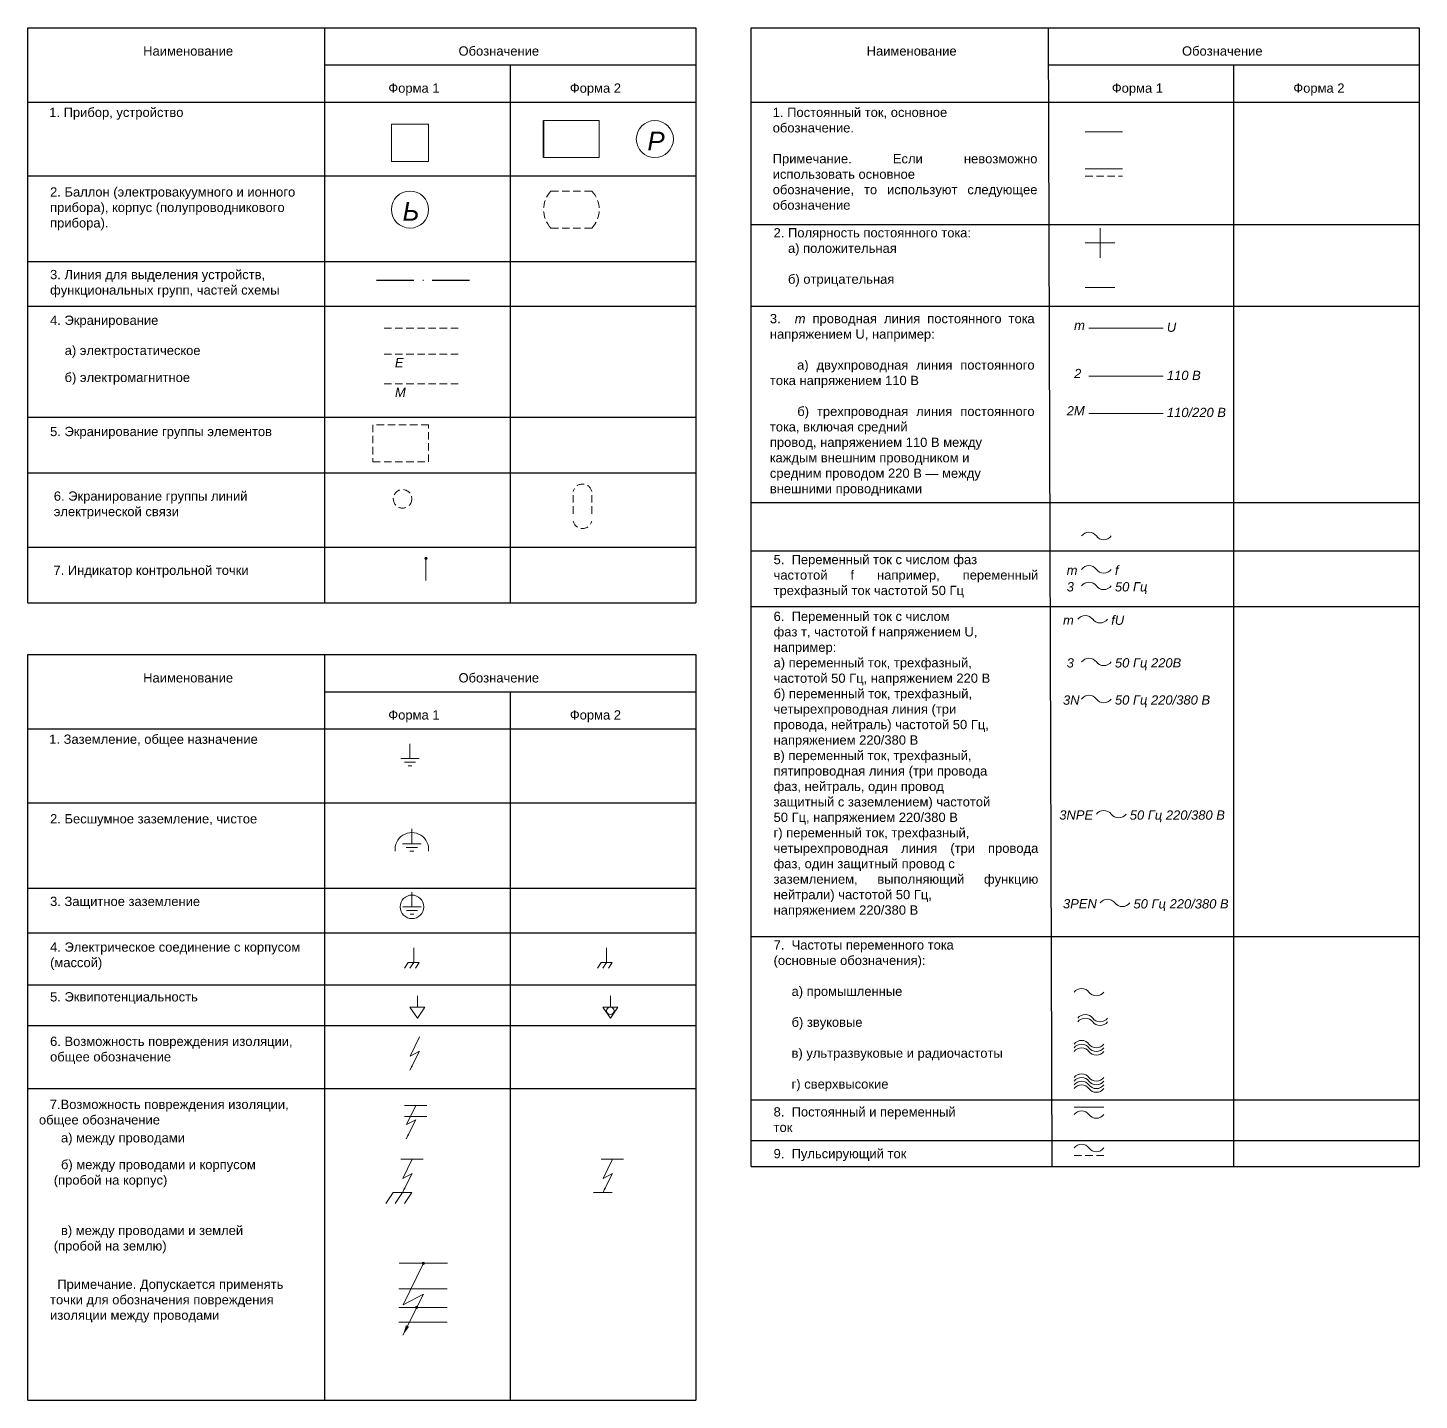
# Model space of a CAD drawing. Header units: millimetres. Extents: x 2835 to 3212, y 509 to 2305.
# Drawn here: x 2835 to 3210, y 1935 to 2305 of the extents above; entities that cross this region are included whole.
import ezdxf

# ---------------------------------------------------------------- set-up
doc = ezdxf.new("R2010")
doc.units = ezdxf.units.MM
doc.linetypes.add('ACAD_ISO07W100', pattern=[3, 0, -3])
doc.linetypes.add('JIS_02_2.0', pattern=[3, 2, -1])
doc.layers.add('Слой1', color=3, linetype='Continuous', lineweight=50)
doc.layers.add('толстые линии', color=5, linetype='Continuous', lineweight=211)
doc.styles.get("Standard").update_dxf_attribs({"font": 'arial.ttf'})

msp = doc.modelspace()

# ---------------------------------------------------------------- hatches: boundary and pattern name
at = {"lineweight": 9}
h = msp.add_hatch(color=256, dxfattribs=at)
h.dxf.hatch_style = 1
edge = h.paths.add_edge_path()
edge.add_arc((2942.3, 2162), 0.3, 0, 360)
h = msp.add_hatch(color=256, dxfattribs=at)
h.dxf.hatch_style = 1
edge = h.paths.add_edge_path()
edge.add_arc((2941.600001, 1971.883061), 0.3, 0, 360)
h = msp.add_hatch(color=256, dxfattribs=at)
h.dxf.hatch_style = 1
edge = h.paths.add_edge_path()
edge.add_arc((2939.825337, 1960.016315), 0.3, 0, 360)

# ---------------------------------------------------------------- linework, layer by layer
at = {"lineweight": 15}
for p, q in [((3120, 2277), (3130, 2277)), ((3120, 2267), (3130, 2267)), ((3124, 2251), (3124, 2247)), ((3120, 2247), (3128, 2247)), ((3124, 2247), (3124, 2243)), ((3120, 2235), (3128, 2235)), ((3121, 2224.044338), (3141, 2224.044338)), ((3121, 2211.044338), (3141, 2211.044338)), ((3121, 2201.052865), (3141, 2201.052865)), ((2938, 2112), (2938, 2108)), ((2938, 2108), (2935.5, 2108)), ((2938, 2108), (2940.5, 2108)), ((2938, 2107), (2936.5, 2107)), ((2938, 2106), (2937.5, 2106)), ((2938, 2107), (2939.5, 2107)), ((2938, 2106), (2938.5, 2106)), ((2938.5, 2089), (2938.5, 2085)), ((2938.5, 2085), (2936, 2085)), ((2938.5, 2085), (2941, 2085)), ((2938.5, 2084), (2937, 2084)), ((2938.5, 2083), (2938, 2083)), ((2938.5, 2084), (2940, 2084)), ((2938.5, 2083), (2939, 2083)), ((2938.528505, 2072), (2938.528505, 2068)), ((2938.528505, 2068), (2936.028505, 2068)), ((2938.528505, 2067), (2937.028505, 2067)), ((2938.528505, 2068), (2941.028505, 2068)), ((2938.528505, 2067), (2940.028505, 2067)), ((2938.528505, 2066), (2938.028505, 2066)), ((2938.528505, 2066), (2939.028505, 2066)), ((2939, 2057), (2939, 2053)), ((2991, 2057), (2991, 2053)), ((2937.5, 2053), (2936.5, 2051.5)), ((2937.5, 2053), (2939, 2053)), ((2939, 2053), (2938, 2051.5)), ((2939, 2053), (2940.5, 2053)), ((2940.5, 2053), (2939.5, 2051.5)), ((2989.5, 2053), (2988.5, 2051.5)), ((2989.5, 2053), (2991, 2053)), ((2991, 2053), (2990, 2051.5)), ((2991, 2053), (2992.5, 2053)), ((2992.5, 2053), (2991.5, 2051.5)), ((2940, 2044), (2940, 2041)), ((2992, 2044), (2992, 2041)), ((2940, 2041), (2938, 2041)), ((2938, 2041), (2940, 2038)), ((2940, 2041), (2942, 2041)), ((2940, 2038), (2942, 2041)), ((2992, 2041), (2990, 2041)), ((2990, 2041), (2992, 2038)), ((2992, 2041), (2994, 2041)), ((2992, 2038), (2994, 2041)), ((2939.555478, 2014.444272), (2936.55548, 2014.440948)), ((2939.555478, 2014.444272), (2942.555476, 2014.447596)), ((3117, 2014), (3125, 2014)), ((2939.499997, 2011.50554), (2936.499999, 2011.502216)), ((2939.499997, 2011.50554), (2942.499995, 2011.508865)), ((2938.555478, 1999.944272), (2935.55548, 1999.940948)), ((2938.555478, 1999.944272), (2941.555476, 1999.947596)), ((2992.555478, 1999.944272), (2989.55548, 1999.940948)), ((2992.555478, 1999.944272), (2995.555476, 1999.947596)), ((2938.499997, 1991.00554), (2933.5, 1991)), ((2992.499997, 1991.00554), (2987.5, 1991)), ((2941.63042, 1971.909159), (2935.120394, 1971.901945)), ((2941.63042, 1971.909159), (2948.140446, 1971.916373)), ((2941.510026, 1965.007214), (2935, 1965)), ((2941.510026, 1965.007214), (2948.020052, 1965.014427)), ((2941.510026, 1960.007214), (2935, 1960)), ((2941.510026, 1960.007214), (2948.020052, 1960.014427)), ((2941.510026, 1956.007214), (2935, 1956)), ((2941.510026, 1956.007214), (2948.020052, 1956.014427))]:
    msp.add_line(p, q, dxfattribs=at)
at = {"linetype": 'JIS_02_2.0', "lineweight": 15}
for p, q in [((3120, 2265), (3130, 2265)), ((3117, 2001), (3125, 2001))]:
    msp.add_line(p, q, dxfattribs=at)
at = {"linetype": 'JIS_02_2.0', "lineweight": 9}
for p, q in [((2976, 2261), (2987, 2261)), ((2976, 2251), (2987, 2251)), ((2931, 2224), (2951, 2224)), ((2931, 2217), (2951, 2217)), ((2931, 2209), (2951, 2209)), ((2982, 2179), (2982, 2173)), ((2987, 2179), (2987, 2173))]:
    msp.add_line(p, q, dxfattribs=at)
at = {"lineweight": 30}
for p, q in [((2929, 2237), (2939, 2237)), ((2944, 2237), (2954, 2237))]:
    msp.add_line(p, q, dxfattribs=at)
at = {"linetype": 'ACAD_ISO07W100', "lineweight": 30}
msp.add_line((2941.5, 2237), (2944, 2237), dxfattribs=at)
for p, q in [((2970, 2200), (2980, 2200)), ((2995, 2200), (3005, 2200))]:
    msp.add_line(p, q)
at = {"lineweight": 20}
msp.add_line((2942.3, 2156), (2942.3, 2162), dxfattribs=at)
at = {"lineweight": 15}
for points in [[(2940.555478, 2032.944172), (2938.03435, 2027.788252), (2940.555478, 2029.110955), (2938, 2024)], [(2939.555478, 2014.444272), (2937.03435, 2009.288352), (2939.555478, 2010.611055), (2937, 2005.5001)], [(2938.555478, 1999.944272), (2936.03435, 1994.788352), (2938.555478, 1996.111055), (2936, 1991.0001)], [(2992.555478, 1999.944272), (2990.03435, 1994.788352), (2992.555478, 1996.111055), (2990, 1991.0001)], [(2933.5, 1991), (2931.5, 1988)], [(2936, 1991), (2934, 1988)], [(2938.5, 1991), (2936.5, 1988)], [(2941.63042, 1971.909159), (2936.159548, 1960.720761), (2941.63042, 1963.591041), (2936.085008, 1952.500217)]]:
    msp.add_lwpolyline(points, dxfattribs=at)
at = {"lineweight": 9}
for centre, radius in [((3004, 2275), 5), ((2938, 2256), 5), ((2942.3, 2162), 0.3), ((2941.600001, 1971.883061), 0.3), ((2939.825337, 1960.016315), 0.3)]:
    msp.add_circle(centre, radius, dxfattribs=at)
at = {"linetype": 'JIS_02_2.0', "lineweight": 9}
msp.add_circle((2936, 2178), 2.5, dxfattribs=at)
at = {"lineweight": 15}
for centre, radius in [((2938.528505, 2068), 3.179353), ((2992, 2040), 1)]:
    msp.add_circle(centre, radius, dxfattribs=at)
at = {"linetype": 'JIS_02_2.0', "lineweight": 9}
for centre, radius, start, end in [((2981.25, 2256), 7.25, 136.397181, 223.602819), ((2981.75, 2256), 7.25, 316.397181, 43.602819), ((2984.5, 2179.4375), 2.5625, 12.680383, 167.319617), ((2984.5, 2172.5625), 2.5625, 192.680383, 347.319617)]:
    msp.add_arc(centre, radius, start, end, dxfattribs=at)
at = {"lineweight": 15}
for centre, radius, start, end in [((3121, 2166.5), 2.5, 36.869898, 143.130102), ((3125, 2169.5), 2.5, 216.869898, 323.130102), ((3121, 2157.5), 2.5, 36.869898, 143.130102), ((3125, 2160.5), 2.5, 216.869898, 323.130102), ((3121, 2153.042633), 2.5, 36.869898, 143.130102), ((3125, 2156.042633), 2.5, 216.869898, 323.130102), ((3120, 2144.042633), 2.5, 36.869898, 143.130102), ((3124, 2147.042633), 2.5, 216.869898, 323.130102), ((3121, 2132.537176), 2.5, 36.869898, 143.130102), ((3125, 2135.537176), 2.5, 216.869898, 323.130102), ((3121, 2122.537176), 2.5, 36.869898, 143.130102), ((3125, 2125.537176), 2.5, 216.869898, 323.130102), ((3125, 2091.5), 2.5, 36.869898, 143.130102), ((3129, 2094.5), 2.5, 216.869898, 323.130102), ((2938.5, 2083.507308), 4.528505, 353.567913, 186.432087), ((3126, 2067.569577), 2.5, 36.869898, 143.130102), ((3130, 2070.569577), 2.5, 216.869898, 323.130102), ((3119, 2043.5), 2.5, 36.869898, 143.130102), ((3123, 2046.5), 2.5, 216.869898, 323.130102), ((3120, 2036.5), 2.5, 36.869898, 143.130102), ((3120, 2035.5), 2.5, 36.869898, 143.130102), ((3124, 2039.5), 2.5, 216.869898, 323.130102), ((3124, 2038.5), 2.5, 216.869898, 323.130102), ((3119, 2029.5), 2.5, 36.869898, 143.130102), ((3119, 2028.5), 2.5, 36.869898, 143.130102), ((3119, 2027.5), 2.5, 36.869898, 143.130102), ((3123, 2032.5), 2.5, 216.869898, 323.130102), ((3123, 2031.5), 2.5, 216.869898, 323.130102), ((3123, 2030.5), 2.5, 216.869898, 323.130102), ((3119, 2020.5), 2.5, 36.869898, 143.130102), ((3119, 2019.5), 2.5, 36.869898, 143.130102), ((3123, 2023.5), 2.5, 216.869898, 323.130102), ((3119, 2018.5), 2.5, 36.869898, 143.130102), ((3119, 2017.5), 2.5, 36.869898, 143.130102), ((3123, 2022.5), 2.5, 216.869898, 323.130102), ((3123, 2021.5), 2.5, 216.869898, 323.130102), ((3123, 2020.5), 2.5, 216.869898, 323.130102), ((3119, 2010.5), 2.5, 36.869898, 143.130102), ((3123, 2013.5), 2.5, 216.869898, 323.130102), ((3119, 2001.5), 2.5, 36.869898, 143.130102), ((3123, 2004.5), 2.5, 216.869898, 323.130102)]:
    msp.add_arc(centre, radius, start, end, dxfattribs=at)
for points in [[(2938.381254, 2025.237982), (2938.762202, 2025.047507), (2938.000305, 2023.9999)], [(2937.381254, 2006.738081), (2937.762202, 2006.547607), (2937.000305, 2005.5)], [(2936.381254, 1992.238081), (2936.762202, 1992.047607), (2936.000305, 1991)], [(2990.381254, 1992.238081), (2990.762202, 1992.047607), (2990.000305, 1991)], [(2936.912332, 1955.186649), (2937.738993, 1954.773318), (2936.08567, 1952.5)]]:
    msp.add_solid(points, dxfattribs=at)
at = {"layer": 'Слой1', "lineweight": -2}
for p, q in [((2835, 2305), (3015, 2305)), ((2835, 2150), (2835, 2305)), ((2915, 2305), (2915, 2150)), ((3015, 2305), (3015, 2150)), ((3030, 2305), (3210, 2305)), ((3030, 1998), (3030, 2305)), ((3110, 2305), (3111, 1998)), ((3210, 2305), (3210, 1998)), ((2965, 2295), (2965, 2150)), ((3160, 2295), (3160, 1998)), ((2835, 2285), (3015, 2285)), ((3030, 2285), (3210, 2285)), ((3015, 2265), (2835, 2265)), ((3030, 2252), (3210, 2252)), ((2835, 2242), (3015, 2242)), ((2835, 2230), (3015, 2230)), ((3030, 2230), (3210, 2230)), ((2835, 2200), (3015, 2200)), ((2835, 2185), (3015, 2185)), ((3030, 2177), (3210, 2177)), ((2835, 2165), (3015, 2165)), ((3030, 2164), (3210, 2164)), ((2835, 2150), (3015, 2150)), ((3030, 2149), (3210, 2149)), ((2835, 2136), (3015, 2136)), ((2835, 1935), (2835, 2136)), ((2915, 2136), (2915, 1935)), ((3015, 2136), (3015, 1935)), ((2965, 2126), (2965, 1935)), ((2835, 2116), (3015, 2116)), ((3015, 2096), (2835, 2096)), ((2835, 2073), (3015, 2073)), ((2835, 2061), (3015, 2061)), ((3030, 2060), (3210, 2060)), ((2835, 2047), (3015, 2047)), ((2835, 2036), (3015, 2036)), ((2835, 2019), (3015, 2019)), ((3030, 2016), (3210, 2016)), ((3030, 2005), (3210, 2005)), ((3030, 1998), (3210, 1998)), ((2835, 1935), (3015, 1935))]:
    msp.add_line(p, q, dxfattribs=at)
at = {"layer": 'Слой1', "lineweight": 30}
for p, q in [((2915, 2295), (3015, 2295)), ((3110, 2295), (3210, 2295)), ((2915, 2126), (3015, 2126))]:
    msp.add_line(p, q, dxfattribs=at)
at = {"layer": 'толстые линии', "color": 7, "lineweight": -2, "true_color": 0xffffff}
msp.add_lwpolyline([(2974, 2270), (2974, 2280)], close=True, dxfattribs=at)
at = {"layer": 'толстые линии', "color": 7, "lineweight": 9, "true_color": 0xffffff}
msp.add_lwpolyline([(2974, 2270), (2989, 2270), (2989, 2280), (2974, 2280)], close=True, dxfattribs=at)
at = {"layer": 'толстые линии', "color": 7, "lineweight": 5, "true_color": 0xffffff}
msp.add_lwpolyline([(2933, 2279), (2943, 2279), (2943, 2269), (2933, 2269)], close=True, dxfattribs=at)
at = {"layer": 'толстые линии', "color": 7, "linetype": 'JIS_02_2.0', "lineweight": 9, "true_color": 0xffffff}
msp.add_lwpolyline([(2928, 2188), (2943, 2188), (2943, 2198), (2928, 2198)], close=True, dxfattribs=at)

# ---------------------------------------------------------------- texts
at = {"lineweight": 9, "char_height": 5, "attachment_point": 1}
for s, insert in [('{\\fArial|b0|i1|c204|p34;Р}', (3002, 2277)), ('{\\fArial|b0|i1|c204|p34;Ь}', (2936, 2258))]:
    msp.add_mtext_dynamic_manual_height_columns(s, width=2.5, gutter_width=12.5, heights=[-5], dxfattribs=dict(at, insert=insert))
at = {"layer": 'Слой1', "char_height": 2.5, "attachment_point": 1}
for s, width, heights, insert in [('Наименование', 2.5, [-2.540928], (2866.082701, 2300)), ('Обозначение', 2.5, [-2.602319], (2951.082701, 2300)), ('Наименование', 2.5, [-2.540928], (3061.082701, 2300)), ('Обозначение', 2.5, [-2.602319], (3146.082701, 2300)), ('Форма 1', 15.778461, [-3.214529], (2932.165402, 2290)), ('Форма 2', 19.629214, [-3.214529], (2981.082701, 2290)), ('Форма 1', 15.778461, [-3.214529], (3127.165402, 2290)), ('Форма 2', 19.629214, [-3.214529], (3176.082701, 2290)), ('1. Прибор, устройство', 71.136881, [14.154771], (2840.764666, 2283.460353)), ('\\pxqj;1. Постоянный ток, основное\\Pобозначение.\\P\\PПримечание. Если невозможно использовать основное\\Pобозначение, то используют следующее обозначение', 71.136881, [30.460353], (3035.764666, 2283.460353)), ('2. Баллон (электровакуумного и ионного прибора), корпус (полупроводникового прибора).', 67.715173, [14.311647], (2841, 2262)), ('\\pxqj;2. Полярность постоянного тока:\\P    а) положительная \\P\\P    б) отрицательная', 71.136881, [30.460353], (3036, 2251)), ('3. Линия для выделения устройств, функциональных групп, частей схемы', 67.715173, [14.311647], (2841, 2239.730332)), ('\\pxqj;3.  {\\fArial|b0|i1|c204|p34;m} проводная линия постоянного тока напряжением U, например:\\P\\P    а) двухпроводная линия постоянного тока напряжением 110 В \\P\\P    б) трехпроводная линия постоянного тока, включая средний\\Pпровод, напряжением 110 В между\\Pкаждым внешним проводником и\\Pсредним проводом 220 В — между\\Pвнешними проводниками', 71.136881, [56.847544], (3035, 2227.847544)), ('4. Экранирование', 67.715173, [4.411892], (2841, 2227.411892)), ('  а) электростатическое', 38.48683, [4.2357], (2843, 2219.277626)), ('   б) электромагнитное', 36.642885, [4.2357], (2842, 2212)), ('5. Экранирование группы элементов', 67.715173, [5.00042], (2841, 2197.411892)), ('6. Экранирование группы линий электрической связи', 67.715173, [11.277626], (2842, 2180)), ('   7. Индикатор контрольной точки', 72.031297, [8.119248], (2839, 2160)), ('\\pxqj;5.  Переменный ток с числом фаз\\Pчастотой f например, переменный трехфазный ток частотой 50 Гц', 71.136881, [13.89302], (3036, 2162.89302)), ('\\pxqj;6.  Переменный ток с числом\\Pфаз т, частотой f напряжением U,\\Pнапример:\\Pа) переменный ток, трехфазный,\\Pчастотой 50 Гц, напряжением 220 В\\Pб) переменный ток, трехфазный,\\Pчетырехпроводная линия (три\\Pпровода, нейтраль) частотой 50 Гц,\\Pнапряжением 220/380 В\\Pв) переменный ток, трехфазный,\\Pпятипроводная линия (три провода\\Pфаз, нейтраль, один провод\\Pзащитный с заземлением) частотой\\P50 Гц, напряжением 220/380 В\\Pг) переменный ток, трехфазный,\\Pчетырехпроводная линия (три провода фаз, один защитный провод с\\Pзаземлением, выполняющий функцию нейтрали) частотой 50 Гц,\\Pнапряжением 220/380 В', 71.136881, [99.580264], (3036, 2147.580264)), ('Наименование', 2.5, [-2.540928], (2866.082701, 2131)), ('Обозначение', 2.5, [-2.602319], (2951.082701, 2131)), ('Форма 1', 15.778461, [-3.214529], (2932.165402, 2121)), ('Форма 2', 19.629214, [-3.214529], (2981.082701, 2121)), ('1. Заземление, общее назначение', 71.136881, [14.154771], (2840.764666, 2114.460353)), ('2. Бесшумное заземление, чистое', 67.715173, [14.311647], (2841, 2093)), ('3. Защитное заземление', 67.715173, [14.311647], (2841, 2070.730332)), ('\\pxqj;7.  Частоты переменного тока\\P(основные обозначения):\\P\\P     а) промышленные\\P\\P     б) звуковые\\P\\P     в) ультразвуковые и радиочастоты\\P\\P     г) сверхвысокие', 71.136881, [99.580264], (3036, 2058.995111)), ('4. Электрическое соединение с корпусом (массой)', 69, [8.411892], (2841, 2058.411892)), ('5. Эквипотенциальность', 67.715173, [5.00042], (2841, 2045)), ('6. Возможность повреждения изоляции, общее обозначение', 67.715173, [11.277626], (2841, 2033)), ('   7.Возможность повреждения изоляции, общее обозначение', 72.031297, [8.119248], (2838, 2016)), ('\\pxqj;8.  Постоянный и переменный\\Pток', 71.136881, [99.580264], (3036, 2013.982265)), ('  а) между проводами', 38.48683, [4.2357], (2842, 2007)), ('\\pxqj;9.  Пульсирующий ток', 71.136881, [99.580264], (3036, 2002.717826)), ('  б) между проводами и корпусом (пробой на корпус)', 64, [9.777626], (2842, 1999.777626)), ('  в) между проводами и землей (пробой на землю)', 64, [9.777626], (2842, 1982.017053)), ('  Примечание. Допускается применять точки для обозначения повреждения изоляции между проводами ', 64, [14.003979], (2841, 1967.503979))]:
    msp.add_mtext_dynamic_manual_height_columns(s, width=width, gutter_width=12.5, heights=heights, dxfattribs=dict(at, insert=insert))
at = {"layer": 'Слой1', "color": 0, "char_height": 2.5, "attachment_point": 1}
for s, width, insert in [('{\\fArial|b0|i1|c204|p34;m}', 5, (3117, 2226.044338)), ('{\\fArial|b0|i1|c204|p34;U}', 5, (3142, 2225.544338)), ('{\\fArial|b0|i1|c204|p34;2}', 5, (3117, 2213.044338)), ('{\\fArial|b0|i1|c204|p34;110 В}', 9, (3142, 2212.544338)), (' {\\fArial|b0|i1|c204|p34;M}', 5, (2933, 2208)), ('{\\fArial|b0|i1|c204|p34;2М}', 5, (3115, 2203)), ('{\\fArial|b0|i1|c204|p34;110/220 В}', 18, (3142, 2202.552865)), ('{\\fArial|b0|i1|c204|p34;f}', 5, (3128, 2160)), ('{\\fArial|b0|i1|c204|p34;m}', 5, (3115, 2160)), ('{\\fArial|b0|i1|c204|p34;3}', 5, (3115, 2155.542633)), ('{\\fArial|b0|i1|c204|p34;50 Гц}', 10, (3128, 2155.542633)), ('{\\fArial|b0|i1|c204|p34;m}', 5, (3114, 2146.542633)), ('{\\fArial|b0|i1|c204|p34;fU}', 5, (3127, 2146.542633)), ('{\\fArial|b0|i1|c204|p34;3}', 5, (3115, 2135.037176)), ('{\\fArial|b0|i1|c204|p34;50 Гц 220В}', 23, (3128, 2135.037176)), ('{\\fArial|b0|i1|c204|p34;3N}', 5, (3114, 2125)), ('{\\fArial|b0|i1|c204|p34;50 Гц 220/380 В}', 27, (3128, 2125.037176)), ('{\\fArial|b0|i1|c204|p34;3NPE}', 10, (3113, 2094.032401)), ('{\\fArial|b0|i1|c204|p34;50 Гц 220/380 В}', 27, (3132, 2094)), ('{\\fArial|b0|i1|c204|p34;3PEN}', 10, (3114, 2070.101978)), ('{\\fArial|b0|i1|c204|p34;50 Гц 220/380 В}', 27, (3133, 2070.069577))]:
    msp.add_mtext_dynamic_manual_height_columns(s, width=width, gutter_width=12.5, heights=[4.2357], dxfattribs=dict(at, insert=insert))
at = {"layer": 'Слой1', "color": 0, "lineweight": 9, "insert": (2932, 2216), "char_height": 2.5, "attachment_point": 1}
msp.add_mtext_dynamic_manual_height_columns('  {\\fArial|b0|i1|c204|p34;E}', width=36.642885, gutter_width=12.5, heights=[4.2357], dxfattribs=at)

doc.saveas('drawing.dxf')
